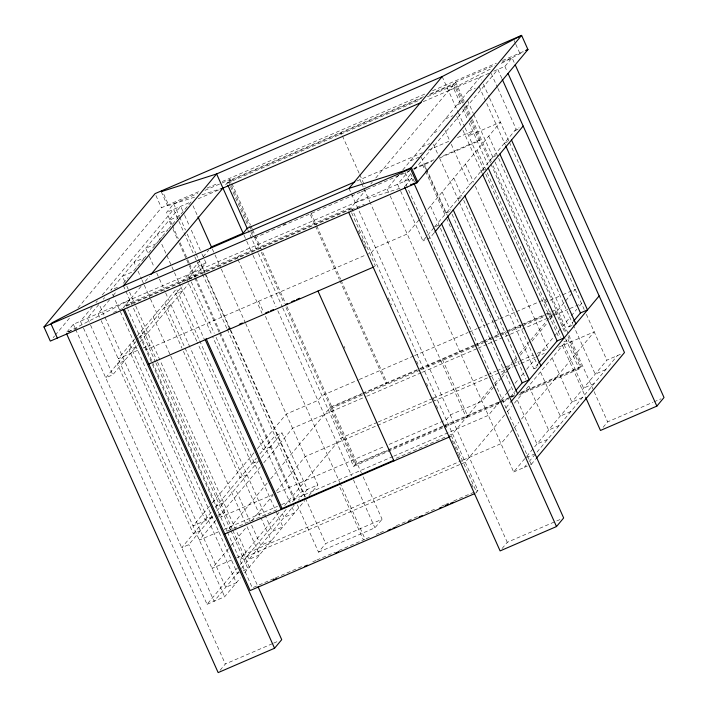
<?xml version="1.0" encoding="UTF-8"?>
<svg xmlns="http://www.w3.org/2000/svg" width="708" height="708" viewBox="0 0 708 708"><rect width="100%" height="100%" fill="white"/><g stroke="black" fill="none" stroke-linecap="round" stroke-linejoin="round"><path stroke-width="0.53" stroke-dasharray="3.54 2.66" d="M53.135 337.707L54.551 336.008M55.259 335.158L70.827 316.476M77.907 307.98L161.424 207.763L200.966 190.7M161.247 191.647L167.575 205.798L168.469 204.727L162.141 190.567M66.844 332.087L73.367 324.264L411.693 178.221L413.499 182.257M171.973 224.533L166.557 212.435L173.726 203.833L197.895 193.399M92.412 306.821L80.411 321.22L83.075 327.185M95.943 302.582L97.359 300.891M102.297 294.962L173.61 209.391L178.496 220.321M103.218 299.263L104.589 297.625M109.687 299.634L98.031 313.617L100.722 319.627M113.112 295.528L116.537 291.413M123.387 283.191L128.183 277.439M143.945 258.526L132.98 271.677L122.404 276.244L124.635 281.209M145.998 256.057L144.627 257.703L134.06 262.261L136.281 267.235M148.742 252.765L159.026 240.428M159.707 239.614L161.76 237.145M162.451 236.322L167.929 229.746L157.353 234.304L180.46 285.961M168.619 228.923L178.212 217.409M180.947 214.117L191.231 201.789L166.557 212.435M141.051 286.368L123.475 307.449L349.035 210.09L366.602 189.009M145.282 281.288L149.521 276.2M225.64 184.868L230.118 179.496L231.472 182.514M134.662 338.999L118.218 358.735L139.034 349.752M137.405 335.716L176.46 288.846L275.5 510.238M181.947 282.262L199.762 260.889L230.401 329.379M203.187 256.774L208.674 250.198M135.892 341.663L105.74 377.842L112.793 374.798L137.458 345.194M138.635 338.371L182.487 285.749M140.202 341.911L188.85 283.527M188.293 279.554L194.337 276.952L205.984 262.969L201.984 254.03M237.153 257.694L238.499 256.084M339.751 134.573L341.097 132.962L341.991 134.945M370.833 183.921L372.249 182.23M375.78 177.991L455.669 82.128L494.936 65.18M398.675 174.894L387.019 188.868L389.71 194.886M402.781 169.955L480.219 77.039L481.564 80.048M410.295 174.487L404.64 181.266L531.283 464.377L528.265 465.678M414.525 169.407L497.839 69.437L501.839 78.376M405.171 186.045L411.693 178.221M493.812 71.172L504.884 66.393L512.052 57.791L514.309 62.835M374.364 266.712L375.258 265.633L349.929 209.01L124.378 306.378M439.934 157.857L479.201 140.901L480.104 139.83L441.836 156.344M418.853 220.011L407.206 233.994L375.488 247.685L371.452 252.526L367.425 254.261M420.225 218.365L425.021 212.612M427.765 209.32L500.406 122.165L468.687 135.856L472.714 131.015L455.598 138.405M400.701 191.257L422.924 240.932L427.039 235.994M427.721 235.171L433.889 227.772M434.57 226.949L516.123 129.104L519.141 127.794M434.084 232.95L429.968 237.888L422.924 240.932M209.462 506.211L193.018 525.947L213.834 516.964M212.205 502.928L254.004 452.766M257.429 448.651L286.209 414.118L317.927 400.427L321.963 395.586L358.213 379.939M211.188 512.353L181.726 547.709L188.77 544.664L213.444 515.07M215.303 507.415L256.42 458.085M259.845 453.97L274.925 435.88L281.97 432.836L307.299 489.458L298.387 500.149M216.869 510.955L258.668 460.793L251.623 463.837L197.222 342.221M261.411 457.51L281.97 432.836M215.79 520.371L199.346 540.107L220.161 531.115M218.533 517.079L260.332 466.926M263.765 462.811L292.546 428.278L365.726 396.684M267.146 483.121L227.029 531.248L127.962 309.777M270.668 478.891L328.291 409.746L364.54 394.099M387.188 450.846L354.965 464.758L329.636 408.135L330.53 407.056L361.753 393.586M228.454 548.682L212.011 568.418L232.826 559.426M231.197 545.39L246.959 526.478L259.624 554.789L249.048 559.355L160.327 361.009M251.756 520.725L272.996 495.237M276.43 491.122L305.21 456.589L376.373 425.871M279.032 512.362L239.693 559.559L460.218 464.377M284.678 505.583L340.955 438.057L377.205 422.411M83.526 328.176L207.055 604.331L237.41 567.905M240.233 564.515L286.837 508.601M292.484 501.822L300.254 492.502L317.874 484.9L245.658 323.459M238.773 571.692L214.099 601.287L188.77 544.664M241.516 568.4L294.28 505.087M207.055 604.331L224.675 596.729L240.437 577.817M244.552 572.878L304.847 500.521M308.962 495.591L317.874 484.9M282.757 307.953L353.619 466.368L355.859 463.678L387.214 450.146M220.117 670.255L225.33 663.998L272.66 643.572M297.333 504.786L318.529 552.169L325.698 543.567L382.09 519.23L361.797 473.864M546.841 299.033L543.479 303.068L561.32 295.369M491.918 386.692L452.589 433.889L447.553 436.066M494.742 383.302L498.981 378.222M501.804 374.833L506.742 368.903M507.45 368.054L513.096 361.275M513.804 360.434L516.628 357.044M519.451 353.655L530.044 340.946M530.752 340.097L552.505 313.998M318.529 552.169L374.921 527.832L382.09 519.23M493.653 387.223L482.006 401.206L450.288 414.897L446.252 419.738L388.86 444.509M495.025 385.586L501.193 378.178M501.875 377.364L507.362 370.78M508.043 369.957L512.158 365.027M514.893 361.735L516.955 359.266M520.38 355.159L528.602 345.292M532.027 341.176L547.107 323.087M549.842 319.804L575.197 289.377L562.311 294.935M499.99 401.383L488.334 415.357L393.905 456.12M501.353 399.737L507.521 392.338M508.211 391.515L511.636 387.4M515.061 383.294L518.486 379.178M521.23 375.895L523.283 373.426M526.708 369.31L534.929 359.443M538.363 355.336L569.878 317.511M571.25 315.865L576.737 309.29M579.471 305.998L581.534 303.528L568.648 309.095M510.556 396.816L515.353 391.064M459.218 202.01L533.859 368.859L538.089 363.779M495.069 162.088L568.807 326.928L572.914 321.99M505.955 407.755L510.07 402.825M504.583 415.003L465.253 462.2L461.218 463.944M507.406 411.614L511.645 406.534M514.468 403.144L566.506 340.698L561.479 342.867M512.645 429.694L500.999 443.668L461.191 460.855M514.017 428.048L518.814 422.295M521.557 419.003L594.198 331.84L558.435 347.283M475.67 493.202L477.918 490.511L353.513 212.418M518.76 395.082L579.171 369.01L581.418 366.319L568.082 336.521M390.161 195.886L513.663 471.979L525.309 458.005M526.681 456.359L606.862 360.151L620.456 354.283M524.239 467.422L526.292 464.952M529.035 461.66L617.429 355.593M531.283 464.377L535.522 459.297M502.06 548.55L507.273 542.301L560.639 519.265M603.074 427.34L607.641 421.862L652.953 402.303M448.5 90.73L492.502 67.924M501.299 63.366L523.531 51.843M68.154 331.848L129.75 299.926M207.063 188.071L218.232 183.248M222.294 181.496L426.402 93.385M432.491 90.757L496.467 63.145M502.556 60.516L525.911 50.436M204.939 190.355L221.055 183.407M222.064 182.965L230.118 179.496M501.99 62.136L512.052 57.791M423.419 96.739L229.224 180.567L249.216 225.268M430.499 93.686L454.775 83.208L464.545 105.058M421.658 98.191L228.321 181.646L230.1 185.62M429.712 94.713L453.872 84.279L463.651 106.138M226.976 183.257L420.313 99.801M427.358 96.757L452.536 85.898L461.05 104.943M198.169 198.789L219.976 189.381M423.216 101.651L489.83 72.897M179.575 215.763L169.008 220.33L171.23 225.294M468.572 91.022L475.298 88.119M456.917 104.996L463.643 102.094M156.282 243.72L145.706 248.287L148.822 255.243M445.27 118.979L452.961 115.661M433.623 132.954L439.385 130.467M421.968 146.937L429.659 143.618M356.921 181L422.366 152.751M428.411 150.14L449.553 141.016M117.484 287.315L110.758 290.218L180.655 206.347L184.213 214.294M410.321 160.911L418.968 157.176M282.74 225.02L285.767 223.719M399.542 174.602L402.569 173.301M413.64 168.513L435.792 158.955M254.659 237.826L309.033 214.356M360.39 192.195L310.042 213.922L339.265 279.262M361.39 191.762L409.728 170.893M413.755 169.159L431.88 161.336M205.984 262.969L198.939 266.013L187.284 279.996L212.019 335.273M514.778 130.714L518.805 128.971M504.468 143.078L508.494 141.343M68.207 331.999L73.243 329.822M74.252 329.388L77.269 328.087M113.519 312.44L122.581 308.529M351.159 209.86L364.248 204.214M182.682 290.926L175.637 293.97L196.771 341.212M492.821 157.061L496.848 155.317M171.035 304.909L163.991 307.953L181.974 348.159M481.175 171.035L485.201 169.3M147.733 332.866L140.688 335.911L151.928 361.036M457.872 198.992L460.89 197.691M136.086 346.84L129.042 349.885L205.028 519.752L212.073 516.707M446.226 212.975L450.253 211.232M142.998 348.035L149.937 345.044L145.901 349.885L366.417 254.694M124.44 360.823L117.386 363.868L193.373 533.735L200.426 530.69M435.579 226.516L438.597 225.215M359.221 379.506L413.596 356.036M414.596 355.602L467.97 332.565M468.97 332.132L477.033 328.654M478.033 328.22L485.086 325.176M486.086 324.742L493.14 321.697M494.149 321.264L515.291 312.139M516.3 311.706L545.496 299.095M362.753 393.144L473.519 345.336M474.528 344.902L482.582 341.424M483.591 340.99L498.689 334.468M499.698 334.034L505.742 331.433M506.742 330.99L520.84 324.91M521.849 324.476L544.001 314.91M545.01 314.476L551.054 311.865M552.054 311.431L556.09 309.697L555.187 310.768L565.409 333.618M329.636 408.135L361.859 394.223M362.868 393.79L419.251 369.452M420.26 369.01L475.643 345.106M476.652 344.672L492.759 337.716M493.768 337.282L498.804 335.114L446.199 217.515M501.822 333.804L507.866 331.202M508.875 330.769L522.964 324.68M523.973 324.246L546.125 314.679M547.134 314.246L553.178 311.644M365.549 393.666L419.924 370.196M420.933 369.762L474.298 346.725M475.307 346.283L483.36 342.814M484.369 342.371L499.467 335.858M500.476 335.424L521.628 326.291M522.628 325.857L543.779 316.733M547.806 314.989L551.833 313.255M366.744 396.25L421.357 372.674M422.375 372.231L476.988 348.655M477.997 348.221L487.104 344.292M488.113 343.858L509.353 334.689M510.371 334.247L547.788 318.096M549.815 317.219L552.789 315.936M553.78 315.511L567.657 309.52M270.323 446.819L263.27 449.863L212.462 336.282M568.807 326.928L574.843 324.317M247.021 474.776L239.977 477.82L182.425 349.159M378.214 421.977L432.588 398.507M433.597 398.073L486.962 375.036M487.971 374.594L496.025 371.125M497.034 370.682L504.078 367.647M505.087 367.213L512.132 364.169M513.141 363.735L519.185 361.124M520.194 360.691L533.283 355.035M537.31 353.301L548.381 348.522M377.382 425.428L432.004 401.852M433.013 401.418L488.644 377.408M489.653 376.966L512.919 366.93M513.928 366.487L519.999 363.868M521.008 363.434L535.168 357.319M536.177 356.885L544.275 353.389M223.719 502.733L216.675 505.778L152.379 362.045M533.859 368.859L536.876 367.558M217.798 515.256L224.737 512.256L220.701 517.097L273.058 494.494M277.085 492.759L384.833 446.252M511.565 396.383L514.583 395.082M388.232 449.704L442.845 426.136M443.854 425.694L508.592 397.754M509.601 397.321L514.663 395.135M520.725 392.515L581.418 366.319M388.196 450.412L498.954 402.604M499.963 402.162L514.061 396.082M520.106 393.471L580.516 367.39L567.188 337.592M353.619 466.368L443.235 427.685M444.243 427.251L501.645 402.471M502.645 402.038L508.689 399.436M224.126 529.407L277.589 506.326M281.634 504.583L392.896 456.554M228.038 530.814L278.386 509.087M396.197 458.235L446.544 436.5M605.783 369.567L595.207 374.134L573.374 325.317M594.136 383.55L583.56 388.108L563.037 342.229M582.48 397.524L571.914 402.091L551.39 356.204M570.834 411.507L560.258 416.065L539.735 370.187M236.791 557.718L460.182 461.297M559.187 425.481L548.611 430.048L528.088 384.161M239.322 572.506L237.401 573.33L114.315 298.165M243.171 570.843L247.977 568.772L230.941 530.699M547.532 439.464L536.965 444.022L516.442 398.144M653.962 401.87L661.006 398.834M526.274 457.589L533.965 454.27M513.663 471.979L527.256 466.112M253.367 587.436L274.509 578.312M275.518 577.878L302.705 566.143M312.777 561.798L315.795 560.488M316.803 560.055L334.928 552.231M338.955 550.497L365.133 539.195L340.247 483.546M366.142 538.761L371.178 536.584M376.214 534.416L379.231 533.106M380.24 532.673L385.276 530.504M396.356 525.717L407.427 520.938M408.436 520.504L418.508 516.159M425.552 513.114L436.632 508.335M441.668 506.158L444.686 504.857M445.695 504.423L448.713 503.123M453.748 500.945L477.918 490.511M273.669 643.138L277.695 641.395M167.575 205.798L195.718 196.797M202.001 194.788L221.896 188.425M355.301 202.559L401.383 187.832M514.088 40.462L515.353 43.294M515.778 44.232L519.999 53.675M504.884 66.393L507.14 71.437M491.237 73.473L497.459 87.376M497.901 88.376L516.123 129.104M483.36 84.057L489.184 97.093M489.635 98.102L508.964 141.299M509.415 142.308L584.153 309.387M586.339 314.272L606.862 360.151M479.139 86.456L505.37 145.087M488.75 136.14L498.211 157.291M498.662 158.3L572.94 324.344M467.492 100.439L473.271 113.351M473.714 114.342L494.618 161.079M455.669 82.128L464.236 101.288M466.041 105.315L471.9 118.422M472.351 119.431L491.29 161.769M493.095 165.805L568.409 334.158M568.86 335.167L593.658 390.612M594.109 391.621L607.641 421.862M464.988 106.058L470.767 118.971M471.209 119.962L490.44 162.946M490.892 163.955L566.303 332.548M464.094 107.129L469.873 120.041M470.316 121.033L479.201 140.901M462.846 108.952L467.333 118.979M469.13 122.997L488.033 165.265M565.639 338.743L579.171 369.01M477.103 150.123L560.851 337.344M442.164 76.579L457.917 111.793M458.368 112.793L464.643 126.829M465.094 127.829L484.006 170.106M485.803 174.133L558.984 337.725M562.479 345.531L585.277 396.498M456.731 116.404L461.174 126.334M462.952 130.307L482.068 173.044M465.457 164.097L473.564 182.23M475.369 186.257L548.328 349.371M445.084 130.378L449.527 140.317M451.306 144.29L469.519 185.018M453.801 178.08L461.917 196.213M463.713 200.24L537.991 366.284M433.429 144.361L439.208 157.273M439.65 158.265L458.775 201.001M442.155 192.054L450.261 210.188M452.067 214.214L525.902 379.284M421.34 157.344L447.12 214.984M425.959 169.194L423.711 164.167L422.818 165.247L425.066 170.274M426.411 170.203L446.642 215.427M425.517 171.274L445.748 216.506M430.508 206.037L439.969 227.188M440.42 228.197L514.689 394.241M414.578 182.248L409.242 170.327L397.595 184.31L400.259 190.266M405.188 172.593L410.675 184.859M342.433 135.945L359.319 173.69M359.761 174.681L365.098 186.602M442.411 359.452L467.74 416.074L466.395 417.685L370.302 202.86M359.938 179.699L361.292 182.717M361.744 183.726L363.54 187.753M363.992 188.762L369.85 201.86M348.973 188.408L351.079 193.125M351.504 194.072L507.273 542.301M353.062 211.409L351.274 207.4L125.723 304.759L127.511 308.776M451.244 435.509L476.572 492.131M358.363 230.95L359.699 233.932M361.921 238.897L366.806 249.827M388.294 297.873L391.444 304.909M416.623 361.195L417.977 364.213M426.517 383.311L427.862 386.32M432.809 397.383L434.154 400.392M436.402 405.419L437.756 408.436M444.951 424.517L447.199 429.544M452.12 440.553L454.341 445.518M454.793 446.509L457.899 453.465M458.341 454.456L461.457 461.412M471.67 484.263L473.006 487.246M310.936 212.851L316.334 224.914M316.777 225.914L340.61 279.191M341.061 280.191L386.922 382.718L386.028 383.789L339.716 280.262M344.044 346.265L344.946 348.274M231.923 183.522L250.411 224.861M250.862 225.861L252.216 228.888M252.667 229.896L285.129 302.484M286.935 306.511L361.346 472.855M249.659 226.259L250.995 229.242M251.437 230.233L253.216 234.206M254.553 237.189L259.491 248.243M261.296 252.269L284.227 303.528M286.023 307.546L355.859 463.678M230.542 186.611L248.322 226.348M250.986 232.304L253.207 237.269M247.614 229.383L257.978 252.552M258.429 253.561L282.306 306.945M244.03 235.233L246.287 240.269M246.738 241.278L252.597 254.367M253.039 255.376L276.023 306.75M277.828 310.777L351.672 475.873M353.46 479.865L374.921 527.832M258.677 301.201L263.633 312.281M265.438 316.317L339.805 482.573M238.038 259.686L262.031 313.325M339.796 487.166L363.346 539.815M193.018 205.798L197.505 215.825M212.311 248.924L214.568 253.96M215.02 254.969L220.878 268.058M221.321 269.067L245.207 322.459M184.655 215.285L189.54 226.215M191.319 230.189L201.541 253.039M230.852 330.388L305.352 496.928M173.726 203.833L179.142 215.931M179.593 216.94L185.452 230.047M187.257 234.074L195.824 253.225M196.275 254.234L198.081 258.27M198.532 259.278L204.391 272.385M204.842 273.394L304.953 497.193M305.405 498.202L325.698 543.567M178.938 221.312L194.496 256.084M194.939 257.075L196.718 261.048M197.16 262.04L202.081 273.049M202.532 274.058L226.808 328.335M227.259 329.335L300.254 492.502M172.425 225.542L178.283 238.649M180.089 242.676L189.107 262.836M189.558 263.845L195.417 276.952M195.868 277.961L219.772 331.388M220.223 332.397L295.528 500.751M173.009 229.268L178.779 242.18M179.23 243.171L186.337 259.066M186.779 260.066L194.337 276.952M194.788 277.952L219.064 332.229M219.515 333.238L294.758 501.45M155.937 195.496L161.424 207.763M188.116 274.863L190.815 280.908M191.266 281.917L214.25 333.291M216.046 337.318L290.209 503.096M291.953 506.999L294.572 512.857L283.996 517.415L281.333 511.459M180.912 286.952L204.267 339.176M275.934 511.211L282.926 526.832L272.35 531.398L190.372 348.124M149.264 256.234L154.149 267.155M156.813 273.12L159.034 278.085M159.486 279.076L165.256 291.997M165.707 292.988L189.921 347.124M164.814 302.82L260.358 516.406M260.792 517.38L271.27 540.815L260.703 545.372L235.375 488.75M138.06 271.208L141.609 279.147M142.06 280.147L143.83 284.12M144.282 285.112L150.052 298.024M150.503 299.015L159.388 318.883M153.167 316.803L170.292 355.08M170.734 356.089L245.216 522.575M126.856 286.174L129.077 291.138M129.52 292.139L135.299 305.051M135.741 306.042L159.875 360M123.422 285.767L125.528 290.484M125.953 291.43L157.141 361.16M157.592 362.169L232.374 529.345M232.808 530.319L257.588 585.702M141.512 330.778L155.486 362M155.937 363.009L230.507 529.717M227.472 532.23L252.358 587.87M112.537 294.192L113.873 297.174M129.865 344.761L236.322 582.746L225.755 587.313L99.111 304.201L87.465 318.175L90.128 324.14M101.173 320.636L224.675 596.729M90.571 325.131L112.793 374.798M73.367 324.264L75.163 328.3M75.614 329.3L225.33 663.998"/><path stroke-width="1.06" d="M43.976 326.946L155.087 193.611L521.61 35.4L527.947 49.56L416.826 182.894L50.303 341.097L43.976 326.946L410.498 168.734L521.61 35.4L442.164 76.579L216.613 173.938L161.247 191.647L162.141 190.567M57.357 338.061L51.02 323.901L51.914 322.83L123.422 285.767L216.613 173.938L243.127 233.215L211.409 246.906L210.046 248.552M150.928 274.509L222.949 188.098M243.127 233.215L247.163 228.374L354.903 181.868M123.422 285.767L348.973 188.408L442.164 76.579M434.765 232.136L523.168 126.059M393.843 460.28L282.076 508.521L281.182 509.601L205.196 339.734M66.649 333.875L218.161 672.6L274.554 648.263L281.722 639.66L258.031 586.702M516.043 390.241L522.203 382.842L529.257 379.798L453.27 209.931M538.797 362.93L557.152 340.902L564.205 337.858L488.219 167.991M573.604 321.166L580.454 312.945L587.507 309.9L511.521 140.034M510.751 402.002L599.154 295.926M536.23 458.448L624.483 352.549L502.282 79.367M348.584 212.17L500.105 550.904L556.497 526.557L563.665 517.955L413.95 183.266M585.72 397.498L600.472 430.464L656.856 406.126L664.024 397.524L515.212 64.844M526.177 50.472L527.947 49.56L525.911 50.436M220.967 188.947L421.189 102.518M410.675 184.859L413.693 183.558M415.711 182.682L417.72 181.814L411.392 167.663L404.348 170.699L348.973 188.408M228.241 329.096L230.259 328.229M239.322 324.317L242.34 323.007M265.5 313.016L268.518 311.706M270.536 310.839L273.554 309.538M285.643 304.316L287.652 303.449M291.678 301.714L294.705 300.404M296.714 299.537L299.732 298.236M148.804 364.071L373.355 267.146M224.79 533.938L450.341 436.579M273.173 579.923L276.191 578.622M304.387 566.453L307.405 565.143M335.601 552.975L338.619 551.674M387.957 530.372L390.984 529.071M392.993 528.203L396.011 526.902M408.1 521.681L410.109 520.814M419.171 516.902L422.198 515.601M439.314 508.211L441.323 507.335M445.359 505.6L448.376 504.3M450.385 503.423L453.412 502.122M474.661 493.635L250.119 590.56L124.369 309.44M508.043 73.446L656.856 406.126M505.822 146.096L580.454 312.945M499.866 154.017L575.852 323.883M482.52 174.053L557.152 340.902M464.917 195.948L540.903 365.815M447.571 215.984L522.203 382.842M441.624 223.905L517.61 393.772M410.498 168.734L416.826 182.894M404.525 186.823L556.497 526.557M317.972 291.05L393.958 460.917M227.879 185.257L247.163 228.374M197.957 216.825L211.409 246.906M206.09 338.654L282.076 508.521M123.033 309.538L274.554 648.263"/></g></svg>
